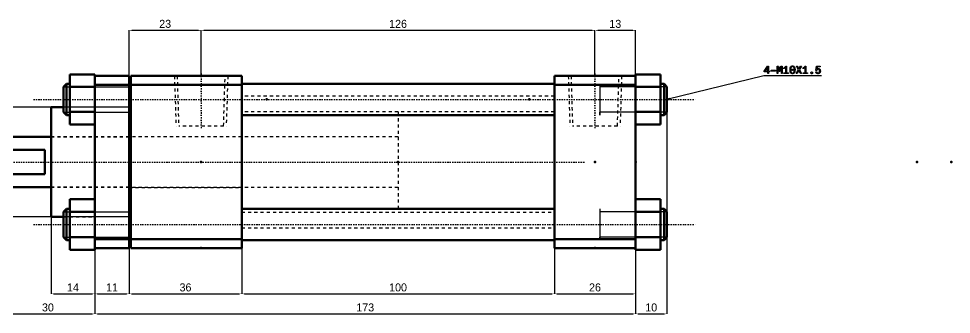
# Model space of a CAD drawing. Header units: millimetres. Extents: x -31 to 442, y -410 to 42.
# Drawn here: x 143.7 to 442, y -52.5 to 42 of the extents above; entities that cross this region are included whole.
import ezdxf

# ---------------------------------------------------------------- set-up
doc = ezdxf.new("R2010")
doc.units = ezdxf.units.MM
doc.linetypes.add('Center', pattern=[1.5, 0.45, -0.5, 0.05, -0.5])
doc.linetypes.add('Dashed', pattern=[2, 1, -1])
for name, color, linetype, lineweight in [('2d ConnectionPoints', 7, 'Continuous', 50), ('AM_0', 7, 'Continuous', 50), ('AM_5', 3, 'Continuous', 25), ('AM_7', 7, 'Center', 25), ('AM_9', 6, 'Dashed', 25)]:
    doc.layers.add(name, color=color, linetype=linetype, lineweight=lineweight)
doc.dimstyles.new('ISO-25', dxfattribs={"dimtxt": 2.5, "dimasz": 2.5, "dimexe": 1.25, "dimexo": 0.625, "dimtad": 1, "dimtxsty": 'Standard', "dimcen": 2.5, "dimadec": 0, "dimazin": 0, "dimtfac": 1, "dimtmove": 0, "dimatfit": 3, "dimfxl": 1, "dimarcsym": 0})

# ---------------------------------------------------------------- blocks, each defined once
blk = doc.blocks.new('2_A__SD__C_32_50_ROD_070_0_in_HC2_A_70_SD_C_32_50_A_0__2')
at = {"layer": 'AM_0'}
for p, q in [((-58.08, 6), (-59, 5.08)), ((-49, 6), (-58.08, 6)), ((-58.08, 6), (-58.08, -6)), ((-25, 8), (-41, 8)), ((-59, 5.08), (-59, -5.08)), ((-27, 3.87), (-41, 3.87)), ((-27, -3.87), (-27, 3.87)), ((-59, -5.08), (-58.08, -6)), ((-27, -3.87), (-41, -3.87)), ((-58.08, -6), (-49, -6)), ((-41, -8), (-25, -8))]:
    blk.add_line(p, q, dxfattribs=at)
at = {"layer": 'AM_5', "linetype": 'Dashed'}
for p, q in [((-41, 6), (-41, 5.08)), ((-49, 5.08), (-41, 5.08)), ((-49, -5.08), (-41, -5.08)), ((-41, -6), (-41, -5.08))]:
    blk.add_line(p, q, dxfattribs=at)
at = {"layer": 'AM_5'}
for p, q in [((-59, 5.08), (-49, 5.08)), ((-59, -5.08), (-49, -5.08))]:
    blk.add_line(p, q, dxfattribs=at)
at = {"layer": 'AM_7'}
blk.add_line((-68.75, 0), (145.75, 0), dxfattribs=at)
at = {"layer": 'AM_9'}
for p, q in [((136, 16), (86, 16)), ((86, 16), (86, -16)), ((-41, 6), (-49, 6)), ((86, 8), (-25, 8)), ((-49, -6), (-41, -6)), ((-25, -8), (86, -8)), ((86, -16), (136, -16))]:
    blk.add_line(p, q, dxfattribs=at)
blk = doc.blocks.new('3_A__SD_C_32_50_0__BODY__A70_0_in_HC2_A_70_SD_C_32_50_A_0__2')
at = {"layer": 'AM_0'}
for p, q in [((-19, 28.03), (-11, 28.03)), ((-19, 11.97), (-19, 28.03)), ((-11, -28.08), (-11, 28.03)), ((0, 27.5), (-11, 27.5)), ((0, 27.5), (0, -27.5)), ((36, 27.5), (0.5, 27.5)), ((0.5, 27.5), (0.5, -27.5)), ((36, -27.5), (36, 27.5)), ((162, 27.5), (136, 27.5)), ((136, -27.5), (136, 27.5)), ((170, 28.03), (162, 28.03)), ((162, -28.08), (162, 28.03)), ((170, 11.97), (170, 28.03)), ((-20.08, 25), (-21, 24.08)), ((-21, 24.08), (-21, 15.92)), ((-19, 25), (-20.08, 25)), ((-20.08, 25), (-20.08, 15)), ((-19, 24.01), (-11, 24.01)), ((0, 24.67), (-11, 24.67)), ((0.5, 25.5), (0, 25.5)), ((0, 24.86), (0.5, 24.86)), ((36, 24.67), (0.5, 24.67)), ((136, 25), (36, 25)), ((162, 24.67), (136, 24.67)), ((170, 24.01), (162, 24.01)), ((171.08, 25), (170, 25)), ((172, 24.08), (171.08, 25)), ((171.08, 25), (171.08, 15)), ((172, 24.08), (172, 15.92)), ((0.5, 21.2), (0, 21.2)), ((0.5, 20.55), (0, 20.55)), ((-25, -17.5), (-25, 17.5)), ((-21, 17.5), (-25, 17.5)), ((-21, 15.92), (-20.08, 15)), ((-20.08, 15), (-19, 15)), ((-19, 15.99), (-11, 15.99)), ((36, 15), (136, 15)), ((170, 15.99), (162, 15.99)), ((170, 15), (171.08, 15)), ((171.08, 15), (172, 15.92)), ((-19, 11.97), (-11, 11.97)), ((170, 11.97), (162, 11.97)), ((-19, -11.92), (-11, -11.92)), ((-19, -28.08), (-19, -11.92)), ((170, -11.92), (162, -11.92)), ((170, -28.08), (170, -11.92)), ((-25, -17.5), (-21, -17.5)), ((-20.08, -15), (-21, -15.92)), ((-21, -15.92), (-21, -24.08)), ((-19, -15), (-20.08, -15)), ((-20.08, -15), (-20.08, -25)), ((-19, -15.96), (-11, -15.96)), ((136, -15), (36, -15)), ((170, -15.96), (162, -15.96)), ((171.08, -15), (170, -15)), ((172, -15.92), (171.08, -15)), ((171.08, -15), (171.08, -25)), ((172, -15.92), (172, -24.08)), ((0.5, -20.55), (0, -20.55)), ((0, -21.2), (0.5, -21.2)), ((-21, -24.08), (-20.08, -25)), ((-20.08, -25), (-19, -25)), ((-19, -24.04), (-11, -24.04)), ((0, -24.67), (-11, -24.67)), ((0.5, -24.86), (0, -24.86)), ((0.5, -25.5), (0, -25.5)), ((36, -24.67), (0.5, -24.67)), ((36, -25), (136, -25)), ((162, -24.67), (136, -24.67)), ((170, -24.04), (162, -24.04)), ((170, -25), (171.08, -25)), ((171.08, -25), (172, -24.08)), ((-19, -28.08), (-11, -28.08)), ((0, -27.5), (-11, -27.5)), ((36, -27.5), (0.5, -27.5)), ((162, -27.5), (136, -27.5)), ((170, -28.08), (162, -28.08))]:
    blk.add_line(p, q, dxfattribs=at)
at = {"layer": 'AM_5', "linetype": 'Dashed'}
for p, q in [((14.47, 27.5), (14.97, 11.5)), ((31.53, 27.5), (31.03, 11.5)), ((140.47, 27.5), (140.97, 11.5)), ((157.53, 27.5), (157.03, 11.5))]:
    blk.add_line(p, q, dxfattribs=at)
at = {"layer": 'AM_5'}
for p, q in [((-21, 24.08), (0.5, 24.08)), ((0.5, 25), (0.5, 24.08)), ((0.5, 25), (0.5, 15)), ((150.5, 25), (150.5, 24.08)), ((150.5, 25), (150.5, 15)), ((172, 24.08), (150.5, 24.08)), ((-21, 15.92), (0.5, 15.92)), ((0.5, 15), (0.5, 15.92)), ((172, 15.92), (150.5, 15.92)), ((150.5, 15), (150.5, 15.92)), ((-21, -15.92), (0.5, -15.92)), ((0.5, -15), (0.5, -15.92)), ((0.5, -15), (0.5, -25)), ((150.5, -15), (150.5, -15.92)), ((150.5, -15), (150.5, -25)), ((172, -15.92), (150.5, -15.92)), ((-21, -24.08), (0.5, -24.08)), ((0.5, -25), (0.5, -24.08)), ((172, -24.08), (150.5, -24.08)), ((150.5, -25), (150.5, -24.08))]:
    blk.add_line(p, q, dxfattribs=at)
at = {"layer": 'AM_7'}
for p, q in [((23, 28.3), (23, 10.7)), ((149, 28.3), (149, 10.7)), ((-30.65, 20), (181.65, 20)), ((-30.65, -20), (181.65, -20))]:
    blk.add_line(p, q, dxfattribs=at)
at = {"layer": 'AM_9'}
for p, q in [((15.33, 27.5), (15.82, 11.5)), ((30.18, 11.5), (30.67, 27.5)), ((141.33, 27.5), (141.82, 11.5)), ((156.18, 11.5), (156.67, 27.5)), ((136, 21), (36, 21)), ((-11, 17.5), (-21, 17.5)), ((136, 16), (36, 16)), ((30.18, 11.5), (15.82, 11.5)), ((156.18, 11.5), (141.82, 11.5)), ((0, 7.9), (-25, 7.9)), ((36, 8.1), (0, 8.1)), ((-25, -7.9), (0, -7.9)), ((0, -8.1), (36, -8.1)), ((-21, -17.5), (-11, -17.5)), ((36, -16), (136, -16)), ((36, -21), (136, -21))]:
    blk.add_line(p, q, dxfattribs=at)
blk = doc.blocks.new('*D25')
at = {"layer": 'AM_5', "color": 0, "lineweight": -2}
for p, q in [((179.03, -3.84), (179.03, -46)), ((215.03, -3.84), (215.03, -46)), ((179.89, -46), (214.18, -46))]:
    blk.add_line(p, q, dxfattribs=at)
at = {"layer": 'AM_5', "color": 0}
for points in [[(179.89, -45.86), (179.89, -46.14), (179.03, -46)], [(214.18, -46.14), (214.18, -45.86), (215.03, -46)]]:
    blk.add_solid(points, dxfattribs=at)
at = {"layer": 'Defpoints', "color": 0}
for p in [(179.03, -3.84), (215.03, -3.84), (215.03, -46)]:
    blk.add_point(p, dxfattribs=at)
at = {"layer": 'AM_5', "color": 0, "insert": (197.03, -43.95), "char_height": 2.56, "attachment_point": 5}
blk.add_mtext('36', dxfattribs=at)
blk = doc.blocks.new('*D26')
at = {"layer": 'AM_5', "color": 0, "lineweight": -2}
for p, q in [((168.03, -3.84), (168.03, -46)), ((179.03, -3.84), (179.03, -46)), ((168.89, -46), (178.18, -46))]:
    blk.add_line(p, q, dxfattribs=at)
at = {"layer": 'AM_5', "color": 0}
for points in [[(168.89, -45.86), (168.89, -46.14), (168.03, -46)], [(178.18, -46.14), (178.18, -45.86), (179.03, -46)]]:
    blk.add_solid(points, dxfattribs=at)
at = {"layer": 'Defpoints', "color": 0}
for p in [(168.03, -3.84), (179.03, -3.84), (179.03, -46)]:
    blk.add_point(p, dxfattribs=at)
at = {"layer": 'AM_5', "color": 0, "insert": (173.53, -43.95), "char_height": 2.56, "attachment_point": 5}
blk.add_mtext('11', dxfattribs=at)
blk = doc.blocks.new('*D27')
at = {"layer": 'AM_5', "color": 0, "lineweight": -2}
for p, q in [((154.03, -3.84), (154.03, -46)), ((168.03, -3.84), (168.03, -46)), ((154.89, -46), (167.18, -46))]:
    blk.add_line(p, q, dxfattribs=at)
at = {"layer": 'AM_5', "color": 0}
for points in [[(154.89, -45.86), (154.89, -46.14), (154.03, -46)], [(167.18, -46.14), (167.18, -45.86), (168.03, -46)]]:
    blk.add_solid(points, dxfattribs=at)
at = {"layer": 'Defpoints', "color": 0}
for p in [(154.03, -3.84), (168.03, -3.84), (168.03, -46)]:
    blk.add_point(p, dxfattribs=at)
at = {"layer": 'AM_5', "color": 0, "insert": (161.03, -43.95), "char_height": 2.56, "attachment_point": 5}
blk.add_mtext('14', dxfattribs=at)
blk = doc.blocks.new('*D28')
at = {"layer": 'AM_5', "color": 0, "lineweight": -2}
for p, q in [((138.03, 4.16), (138.03, -52.4)), ((168.03, -3.84), (168.03, -52.4)), ((138.89, -52.4), (167.18, -52.4))]:
    blk.add_line(p, q, dxfattribs=at)
at = {"layer": 'AM_5', "color": 0}
for points in [[(138.89, -52.26), (138.89, -52.54), (138.03, -52.4)], [(167.18, -52.54), (167.18, -52.26), (168.03, -52.4)]]:
    blk.add_solid(points, dxfattribs=at)
at = {"layer": 'Defpoints', "color": 0}
for p in [(138.03, 4.16), (168.03, -3.84), (168.03, -52.4)]:
    blk.add_point(p, dxfattribs=at)
at = {"layer": 'AM_5', "color": 0, "insert": (153.03, -50.35), "char_height": 2.56, "attachment_point": 5}
blk.add_mtext('30', dxfattribs=at)
blk = doc.blocks.new('*D30')
at = {"layer": 'AM_5', "color": 0, "lineweight": -2}
for p, q in [((168.03, -3.84), (168.03, -52.4)), ((341.03, -3.84), (341.03, -52.4)), ((168.89, -52.4), (340.18, -52.4))]:
    blk.add_line(p, q, dxfattribs=at)
at = {"layer": 'AM_5', "color": 0}
for points in [[(168.89, -52.26), (168.89, -52.54), (168.03, -52.4)], [(340.18, -52.54), (340.18, -52.26), (341.03, -52.4)]]:
    blk.add_solid(points, dxfattribs=at)
at = {"layer": 'Defpoints', "color": 0}
for p in [(168.03, -3.84), (341.03, -3.84), (341.03, -52.4)]:
    blk.add_point(p, dxfattribs=at)
at = {"layer": 'AM_5', "color": 0, "insert": (254.53, -50.35), "char_height": 2.56, "attachment_point": 5}
blk.add_mtext('173', dxfattribs=at)
blk = doc.blocks.new('*D31')
at = {"layer": 'AM_5', "color": 0, "lineweight": -2}
for p, q in [((215.03, -3.84), (215.03, -46)), ((315.03, -3.84), (315.03, -46)), ((215.89, -46), (314.18, -46))]:
    blk.add_line(p, q, dxfattribs=at)
at = {"layer": 'AM_5', "color": 0}
for points in [[(215.89, -45.86), (215.89, -46.14), (215.03, -46)], [(314.18, -46.14), (314.18, -45.86), (315.03, -46)]]:
    blk.add_solid(points, dxfattribs=at)
at = {"layer": 'Defpoints', "color": 0}
for p in [(215.03, -3.84), (315.03, -3.84), (315.03, -46)]:
    blk.add_point(p, dxfattribs=at)
at = {"layer": 'AM_5', "color": 0, "insert": (265.03, -43.95), "char_height": 2.56, "attachment_point": 5}
blk.add_mtext('100', dxfattribs=at)
blk = doc.blocks.new('*D32')
at = {"layer": 'AM_5', "color": 0, "lineweight": -2}
for p, q in [((315.03, -3.84), (315.03, -46)), ((341.03, -3.84), (341.03, -46)), ((315.89, -46), (340.18, -46))]:
    blk.add_line(p, q, dxfattribs=at)
at = {"layer": 'AM_5', "color": 0}
for points in [[(315.89, -45.86), (315.89, -46.14), (315.03, -46)], [(340.18, -46.14), (340.18, -45.86), (341.03, -46)]]:
    blk.add_solid(points, dxfattribs=at)
at = {"layer": 'Defpoints', "color": 0}
for p in [(315.03, -3.84), (341.03, -3.84), (341.03, -46)]:
    blk.add_point(p, dxfattribs=at)
at = {"layer": 'AM_5', "color": 0, "insert": (328.03, -43.95), "char_height": 2.56, "attachment_point": 5}
blk.add_mtext('26', dxfattribs=at)
blk = doc.blocks.new('*D33')
at = {"layer": 'AM_5', "color": 0, "lineweight": -2}
for p, q in [((351.03, 16.16), (351.03, -52.4)), ((341.03, -3.84), (341.03, -52.4)), ((341.89, -52.4), (350.18, -52.4))]:
    blk.add_line(p, q, dxfattribs=at)
at = {"layer": 'AM_5', "color": 0}
for points in [[(341.89, -52.26), (341.89, -52.54), (341.03, -52.4)], [(350.18, -52.54), (350.18, -52.26), (351.03, -52.4)]]:
    blk.add_solid(points, dxfattribs=at)
at = {"layer": 'Defpoints', "color": 0}
for p in [(351.03, 16.16), (341.03, -3.84), (351.03, -52.4)]:
    blk.add_point(p, dxfattribs=at)
at = {"layer": 'AM_5', "color": 0, "insert": (346.03, -50.35), "char_height": 2.56, "attachment_point": 5}
blk.add_mtext('10', dxfattribs=at)
blk = doc.blocks.new('*D34')
at = {"layer": 'AM_5', "color": 0, "lineweight": -2}
for p, q in [((179.03, -3.84), (179.03, 38.27)), ((179.89, 38.27), (201.18, 38.27)), ((202.03, 23.66), (202.03, 38.27))]:
    blk.add_line(p, q, dxfattribs=at)
at = {"layer": 'AM_5', "color": 0}
for points in [[(179.89, 38.41), (179.89, 38.13), (179.03, 38.27)], [(201.18, 38.13), (201.18, 38.41), (202.03, 38.27)]]:
    blk.add_solid(points, dxfattribs=at)
at = {"layer": 'Defpoints', "color": 0}
for p in [(202.03, 38.27), (202.03, 23.66), (179.03, -3.84)]:
    blk.add_point(p, dxfattribs=at)
at = {"layer": 'AM_5', "color": 0, "insert": (190.53, 40.32), "char_height": 2.56, "attachment_point": 5}
blk.add_mtext('23', dxfattribs=at)
blk = doc.blocks.new('*D35')
at = {"layer": 'AM_5', "color": 0, "lineweight": -2}
for p, q in [((202.03, 23.66), (202.03, 38.27)), ((202.89, 38.27), (327.18, 38.27)), ((328.03, 23.66), (328.03, 38.27))]:
    blk.add_line(p, q, dxfattribs=at)
at = {"layer": 'AM_5', "color": 0}
for points in [[(202.89, 38.41), (202.89, 38.13), (202.03, 38.27)], [(327.18, 38.13), (327.18, 38.41), (328.03, 38.27)]]:
    blk.add_solid(points, dxfattribs=at)
at = {"layer": 'Defpoints', "color": 0}
for p in [(328.03, 38.27), (202.03, 23.66), (328.03, 23.66)]:
    blk.add_point(p, dxfattribs=at)
at = {"layer": 'AM_5', "color": 0, "insert": (265.03, 40.32), "char_height": 2.56, "attachment_point": 5}
blk.add_mtext('126', dxfattribs=at)
blk = doc.blocks.new('*D36')
at = {"layer": 'AM_5', "color": 0, "lineweight": -2}
for p, q in [((328.03, 23.66), (328.03, 38.27)), ((328.89, 38.27), (340.18, 38.27)), ((341.03, -3.84), (341.03, 38.27))]:
    blk.add_line(p, q, dxfattribs=at)
at = {"layer": 'AM_5', "color": 0}
for points in [[(328.89, 38.41), (328.89, 38.13), (328.03, 38.27)], [(340.18, 38.13), (340.18, 38.41), (341.03, 38.27)]]:
    blk.add_solid(points, dxfattribs=at)
at = {"layer": 'Defpoints', "color": 0}
for p in [(341.03, 38.27), (328.03, 23.66), (341.03, -3.84)]:
    blk.add_point(p, dxfattribs=at)
at = {"layer": 'AM_5', "color": 0, "insert": (334.53, 40.32), "char_height": 2.56, "attachment_point": 5}
blk.add_mtext('13', dxfattribs=at)
blk = doc.blocks.new('*D37')
at = {"layer": 'AM_5', "color": 0, "lineweight": -2}
for p, q in [((168.03, -3.84), (168.03, -52.4)), ((341.03, -3.84), (341.03, -52.4)), ((168.89, -52.4), (340.18, -52.4))]:
    blk.add_line(p, q, dxfattribs=at)
at = {"layer": 'AM_5', "color": 0}
for points in [[(168.89, -52.26), (168.89, -52.54), (168.03, -52.4)], [(340.18, -52.54), (340.18, -52.26), (341.03, -52.4)]]:
    blk.add_solid(points, dxfattribs=at)
at = {"layer": 'Defpoints', "color": 0}
for p in [(168.03, -3.84), (341.03, -3.84), (341.03, -52.4)]:
    blk.add_point(p, dxfattribs=at)
at = {"layer": 'AM_5', "color": 0, "insert": (254.53, -50.35), "char_height": 2.56, "attachment_point": 5}
blk.add_mtext('173', dxfattribs=at)
blk = doc.blocks.new('*D39')
at = {"layer": 'AM_5', "color": 0, "lineweight": -2}
for p, q in [((179.03, 13.66), (99.55, 13.66)), ((99.55, 12.81), (99.55, 0.34)), ((99.55, -20.48), (99.55, -8.02)), ((179.03, -21.34), (99.55, -21.34))]:
    blk.add_line(p, q, dxfattribs=at)
at = {"layer": 'AM_5', "color": 0}
for points in [[(99.7, 12.81), (99.41, 12.81), (99.55, 13.66)], [(99.41, -20.48), (99.7, -20.48), (99.55, -21.34)]]:
    blk.add_solid(points, dxfattribs=at)
at = {"layer": 'Defpoints', "color": 0}
for p in [(179.03, 13.66), (99.55, -21.34), (179.03, -21.34)]:
    blk.add_point(p, dxfattribs=at)
at = {"layer": 'AM_5', "color": 0, "insert": (99.55, -3.84), "char_height": 2.56, "attachment_point": 5, "rotation": 90}
blk.add_mtext('Ø35', dxfattribs=at)

msp = doc.modelspace()

# ---------------------------------------------------------------- linework, layer by layer
at = {"layer": '2d ConnectionPoints'}
for p in [(202.035, 23.664), (328.035, 23.664), (223.035, 16.164), (307.035, 16.164), (168.035, -3.836), (179.035, -3.836), (179.035, -3.836), (179.035, -3.836), (202.035, -3.836), (202.035, -3.836), (265.035, -3.836), (328.035, -3.836), (328.035, -3.836), (341.035, -3.836), (341.035, -3.836), (341.035, -3.836), (431.035, -3.836), (442.035, -3.836), (202.035, -31.336), (328.035, -31.336)]:
    msp.add_point(p, dxfattribs=at)
at = {"layer": 'AM_5'}
for p, q in [((382.035, 23.664), (351.035, 16.164)), ((400.467, 23.664), (382.035, 23.664))]:
    msp.add_line(p, q, dxfattribs=at)
for points in [[(391.224, 24.398), (391.224, 24.398), (391.098, 24.404), (390.933, 24.437), (390.933, 24.437), (390.795, 24.496), (390.719, 24.551), (390.719, 24.551), (390.654, 24.617), (390.573, 24.733), (390.573, 24.733), (390.513, 24.869), (390.484, 24.972), (390.484, 24.972), (390.462, 25.084), (390.438, 25.274), (390.438, 25.274), (390.426, 25.489), (390.423, 25.646), (390.423, 25.646), (390.426, 25.8), (390.439, 26.011), (390.439, 26.011), (390.463, 26.197), (390.485, 26.309), (390.485, 26.309), (390.514, 26.41), (390.575, 26.545), (390.575, 26.545), (390.656, 26.66), (390.722, 26.725), (390.722, 26.725), (390.798, 26.78), (390.935, 26.84), (390.935, 26.84), (391.099, 26.872), (391.224, 26.878), (391.224, 26.878), (391.349, 26.872), (391.513, 26.84), (391.513, 26.84), (391.651, 26.78), (391.727, 26.725), (391.727, 26.725), (391.793, 26.66), (391.874, 26.545), (391.874, 26.545), (391.935, 26.41), (391.965, 26.309), (391.965, 26.309), (391.987, 26.198), (392.012, 26.012), (392.012, 26.012), (392.025, 25.801), (392.027, 25.646), (392.027, 25.646), (392.025, 25.491), (392.011, 25.278), (392.011, 25.278), (391.986, 25.089), (391.962, 24.976), (391.962, 24.976), (391.932, 24.873), (391.87, 24.735), (391.87, 24.735), (391.787, 24.618), (391.721, 24.552), (391.721, 24.552), (391.645, 24.497), (391.508, 24.437), (391.508, 24.437), (391.346, 24.404), (391.224, 24.398)], [(383.276, 24.964), (382.198, 24.964), (382.198, 25.18), (383.18, 26.844), (383.509, 26.844), (383.509, 25.189), (383.869, 25.189), (383.869, 24.964), (383.509, 24.964), (383.509, 24.432), (383.276, 24.432), (383.276, 24.964)], [(383.279, 25.189), (383.279, 26.565), (382.484, 25.189), (383.279, 25.189)], [(384.416, 25.503), (385.747, 25.503), (385.747, 25.204), (384.416, 25.204), (384.416, 25.503)], [(386.332, 26.844), (386.761, 26.844), (387.128, 25.337), (387.49, 26.844), (387.926, 26.844), (387.926, 24.432), (387.68, 24.432), (387.68, 26.591), (387.663, 26.583), (387.281, 25.114), (386.978, 25.114), (386.59, 26.583), (386.578, 26.59), (386.578, 24.432), (386.332, 24.432), (386.332, 26.844)], [(388.49, 24.645), (389.102, 24.645), (389.102, 26.445), (389.102, 26.445), (389.069, 26.412), (389.014, 26.36), (389.014, 26.36), (388.951, 26.306), (388.904, 26.269), (388.904, 26.269), (388.856, 26.232), (388.784, 26.179), (388.784, 26.179), (388.71, 26.13), (388.661, 26.099), (388.661, 26.099), (388.614, 26.071), (388.547, 26.037), (388.547, 26.037), (388.487, 26.013), (388.45, 26.002), (388.45, 26.255), (388.45, 26.255), (388.496, 26.277), (388.567, 26.318), (388.567, 26.318), (388.643, 26.369), (388.695, 26.409), (388.695, 26.409), (388.748, 26.452), (388.825, 26.518), (388.825, 26.518), (388.9, 26.587), (388.948, 26.635), (388.948, 26.635), (388.993, 26.681), (389.054, 26.747), (389.054, 26.747), (389.106, 26.807), (389.136, 26.844), (389.349, 26.844), (389.349, 24.645), (389.904, 24.645), (389.904, 24.432), (388.49, 24.432), (388.49, 24.645)], [(391.224, 24.618), (391.224, 24.618), (391.311, 24.623), (391.427, 24.651), (391.427, 24.651), (391.523, 24.703), (391.577, 24.751), (391.577, 24.751), (391.623, 24.808), (391.681, 24.906), (391.681, 24.906), (391.723, 25.021), (391.744, 25.106), (391.744, 25.106), (391.759, 25.198), (391.775, 25.351), (391.775, 25.351), (391.784, 25.522), (391.786, 25.646), (391.786, 25.646), (391.784, 25.778), (391.777, 25.955), (391.777, 25.955), (391.762, 26.109), (391.749, 26.198), (391.749, 26.198), (391.73, 26.279), (391.69, 26.387), (391.69, 26.387), (391.634, 26.479), (391.589, 26.532), (391.589, 26.532), (391.535, 26.576), (391.436, 26.624), (391.436, 26.624), (391.316, 26.65), (391.224, 26.655), (391.224, 26.655), (391.132, 26.65), (391.012, 26.624), (391.012, 26.624), (390.914, 26.576), (390.861, 26.532), (390.861, 26.532), (390.816, 26.479), (390.76, 26.387), (390.76, 26.387), (390.72, 26.279), (390.702, 26.198), (390.702, 26.198), (390.688, 26.109), (390.674, 25.955), (390.674, 25.955), (390.666, 25.778), (390.664, 25.646), (390.664, 25.646), (390.666, 25.521), (390.675, 25.349), (390.675, 25.349), (390.691, 25.196), (390.705, 25.104), (390.705, 25.104), (390.725, 25.019), (390.767, 24.906), (390.767, 24.906), (390.823, 24.808), (390.869, 24.751), (390.869, 24.751), (390.923, 24.703), (391.019, 24.651), (391.019, 24.651), (391.135, 24.623), (391.224, 24.618)], [(391.001, 25.646), (391.224, 25.896), (391.447, 25.646), (391.224, 25.42), (391.001, 25.646)], [(393.117, 25.68), (392.466, 26.844), (392.742, 26.844), (393.277, 25.904), (393.801, 26.844), (394.067, 26.844), (393.416, 25.725), (394.12, 24.432), (393.854, 24.432), (393.273, 25.47), (392.699, 24.432), (392.426, 24.432), (393.117, 25.68)], [(394.634, 24.645), (395.246, 24.645), (395.246, 26.445), (395.246, 26.445), (395.213, 26.412), (395.158, 26.36), (395.158, 26.36), (395.095, 26.306), (395.048, 26.269), (395.048, 26.269), (395, 26.232), (394.928, 26.179), (394.928, 26.179), (394.854, 26.13), (394.805, 26.099), (394.805, 26.099), (394.758, 26.071), (394.691, 26.037), (394.691, 26.037), (394.631, 26.013), (394.594, 26.002), (394.594, 26.255), (394.594, 26.255), (394.64, 26.277), (394.711, 26.318), (394.711, 26.318), (394.787, 26.369), (394.839, 26.409), (394.839, 26.409), (394.892, 26.452), (394.969, 26.518), (394.969, 26.518), (395.044, 26.587), (395.092, 26.635), (395.092, 26.635), (395.137, 26.681), (395.198, 26.747), (395.198, 26.747), (395.25, 26.807), (395.28, 26.844), (395.493, 26.844), (395.493, 24.645), (396.048, 24.645), (396.048, 24.432), (394.634, 24.432), (394.634, 24.645)], [(397.368, 24.385), (397.368, 24.385), (397.319, 24.388), (397.254, 24.404), (397.254, 24.404), (397.197, 24.435), (397.165, 24.462), (397.165, 24.462), (397.137, 24.495), (397.107, 24.552), (397.107, 24.552), (397.091, 24.619), (397.088, 24.668), (397.088, 24.668), (397.091, 24.717), (397.107, 24.783), (397.107, 24.783), (397.137, 24.84), (397.165, 24.873), (397.165, 24.873), (397.197, 24.901), (397.254, 24.931), (397.254, 24.931), (397.319, 24.948), (397.368, 24.951), (397.368, 24.951), (397.417, 24.948), (397.483, 24.931), (397.483, 24.931), (397.54, 24.901), (397.573, 24.873), (397.573, 24.873), (397.601, 24.84), (397.631, 24.783), (397.631, 24.783), (397.647, 24.717), (397.65, 24.668), (397.65, 24.668), (397.647, 24.619), (397.631, 24.553), (397.631, 24.553), (397.601, 24.496), (397.573, 24.463), (397.573, 24.463), (397.54, 24.435), (397.483, 24.405), (397.483, 24.405), (397.417, 24.388), (397.368, 24.385)], [(399.382, 24.402), (399.382, 24.402), (399.307, 24.404), (399.2, 24.418), (399.2, 24.418), (399.1, 24.443), (399.036, 24.466), (399.036, 24.466), (398.977, 24.494), (398.897, 24.547), (398.897, 24.547), (398.828, 24.613), (398.789, 24.665), (398.789, 24.665), (398.756, 24.721), (398.72, 24.817), (398.72, 24.817), (398.7, 24.925), (398.697, 25.004), (398.956, 25.004), (398.956, 25.004), (398.961, 24.929), (398.986, 24.832), (398.986, 24.832), (399.033, 24.752), (399.077, 24.708), (399.077, 24.708), (399.128, 24.672), (399.216, 24.633), (399.216, 24.633), (399.317, 24.612), (399.392, 24.608), (399.392, 24.608), (399.457, 24.612), (399.544, 24.63), (399.544, 24.63), (399.622, 24.664), (399.668, 24.696), (399.668, 24.696), (399.71, 24.734), (399.764, 24.798), (399.764, 24.798), (399.807, 24.872), (399.83, 24.927), (399.83, 24.927), (399.848, 24.986), (399.869, 25.077), (399.869, 25.077), (399.879, 25.173), (399.881, 25.24), (399.881, 25.24), (399.879, 25.301), (399.869, 25.39), (399.869, 25.39), (399.85, 25.476), (399.832, 25.531), (399.832, 25.531), (399.81, 25.583), (399.769, 25.653), (399.769, 25.653), (399.719, 25.714), (399.68, 25.749), (399.68, 25.749), (399.638, 25.779), (399.567, 25.812), (399.567, 25.812), (399.487, 25.829), (399.429, 25.833), (399.429, 25.833), (399.367, 25.829), (399.28, 25.807), (399.28, 25.807), (399.199, 25.768), (399.149, 25.731), (399.149, 25.731), (399.104, 25.688), (399.048, 25.611), (399.048, 25.611), (399.006, 25.521), (398.986, 25.453), (398.733, 25.453), (398.906, 26.851), (400.081, 26.851), (400.081, 26.635), (399.143, 26.635), (399.036, 25.834), (399.036, 25.834), (399.071, 25.877), (399.126, 25.934), (399.126, 25.934), (399.184, 25.98), (399.224, 26.005), (399.224, 26.005), (399.266, 26.026), (399.334, 26.048), (399.334, 26.048), (399.409, 26.06), (399.462, 26.062), (399.462, 26.062), (399.544, 26.058), (399.658, 26.035), (399.658, 26.035), (399.761, 25.992), (399.825, 25.952), (399.825, 25.952), (399.883, 25.905), (399.96, 25.823), (399.96, 25.823), (400.023, 25.726), (400.058, 25.654), (400.058, 25.654), (400.087, 25.577), (400.118, 25.454), (400.118, 25.454), (400.135, 25.324), (400.138, 25.234), (400.138, 25.234), (400.134, 25.138), (400.114, 25.003), (400.114, 25.003), (400.077, 24.878), (400.043, 24.8), (400.043, 24.8), (400.002, 24.728), (399.929, 24.632), (399.929, 24.632), (399.842, 24.552), (399.777, 24.506), (399.777, 24.506), (399.706, 24.469), (399.592, 24.428), (399.592, 24.428), (399.469, 24.406), (399.382, 24.402)], [(351.035, 16.164), (351.824, 16.53), (351.904, 16.198), (351.035, 16.164)]]:
    msp.add_lwpolyline(points, dxfattribs=at)

# ---------------------------------------------------------------- block references
for name in ['3_A__SD_C_32_50_0__BODY__A70_0_in_HC2_A_70_SD_C_32_50_A_0__2', '2_A__SD__C_32_50_ROD_070_0_in_HC2_A_70_SD_C_32_50_A_0__2']:
    msp.add_blockref(name, (179.035, -3.836))

# ---------------------------------------------------------------- dimensions: what is measured, and where the dimension line sits
for base, p1, p2, text, picture, middle in [((202.035, 38.269), (179.035, -3.836), (202.035, 23.664), '23', '*D34', (190.535, 38.269)), ((328.035, 38.269), (202.035, 23.664), (328.035, 23.664), '126', '*D35', (265.035, 38.269)), ((341.035, 38.269), (328.035, 23.664), (341.035, -3.836), '13', '*D36', (334.535, 38.269)), ((351.035, -52.399), (341.035, -3.836), (351.035, 16.164), '10', '*D33', (346.035, -52.399)), ((168.035, -52.399), (138.035, 4.164), (168.035, -3.836), '30', '*D28', (153.035, -52.399)), ((168.035, -45.999), (154.035, -3.836), (168.035, -3.836), '14', '*D27', (161.035, -45.999)), ((179.035, -45.999), (168.035, -3.836), (179.035, -3.836), '11', '*D26', (173.535, -45.999)), ((341.035, -52.399), (168.035, -3.836), (341.035, -3.836), '173', '*D30', (254.535, -52.399)), ((341.035, -52.399), (168.035, -3.836), (341.035, -3.836), '173', '*D37', (254.535, -52.399)), ((215.035, -45.999), (179.035, -3.836), (215.035, -3.836), '36', '*D25', (197.035, -45.999)), ((315.035, -45.999), (215.035, -3.836), (315.035, -3.836), '100', '*D31', (265.035, -45.999)), ((341.035, -45.999), (315.035, -3.836), (341.035, -3.836), '26', '*D32', (328.035, -45.999))]:
    dim = msp.add_linear_dim(base=base, p1=p1, p2=p2, text=text, dimstyle='ISO-25', override={"dimtxt": 2.56, "dimasz": 0.853333, "dimexe": 0, "dimexo": 0, "dimgap": 0.768}, dxfattribs=at)
    dim.commit()
    dim.dimension.update_dxf_attribs({"geometry": picture, "text_midpoint": middle, "dimtype": 160})
dim = msp.add_linear_dim(base=(99.555, -21.336), p1=(179.035, 13.664), p2=(179.035, -21.336), angle=90, text='Ø35', dimstyle='ISO-25', override={"dimtxt": 2.56, "dimasz": 0.853333, "dimexe": 0, "dimexo": 0, "dimgap": 0.768}, dxfattribs=at)
dim.commit()
dim.dimension.update_dxf_attribs({"geometry": '*D39', "text_midpoint": (99.555, -3.836), "dimtype": 160, "text_rotation": 90})

doc.saveas('drawing.dxf')
